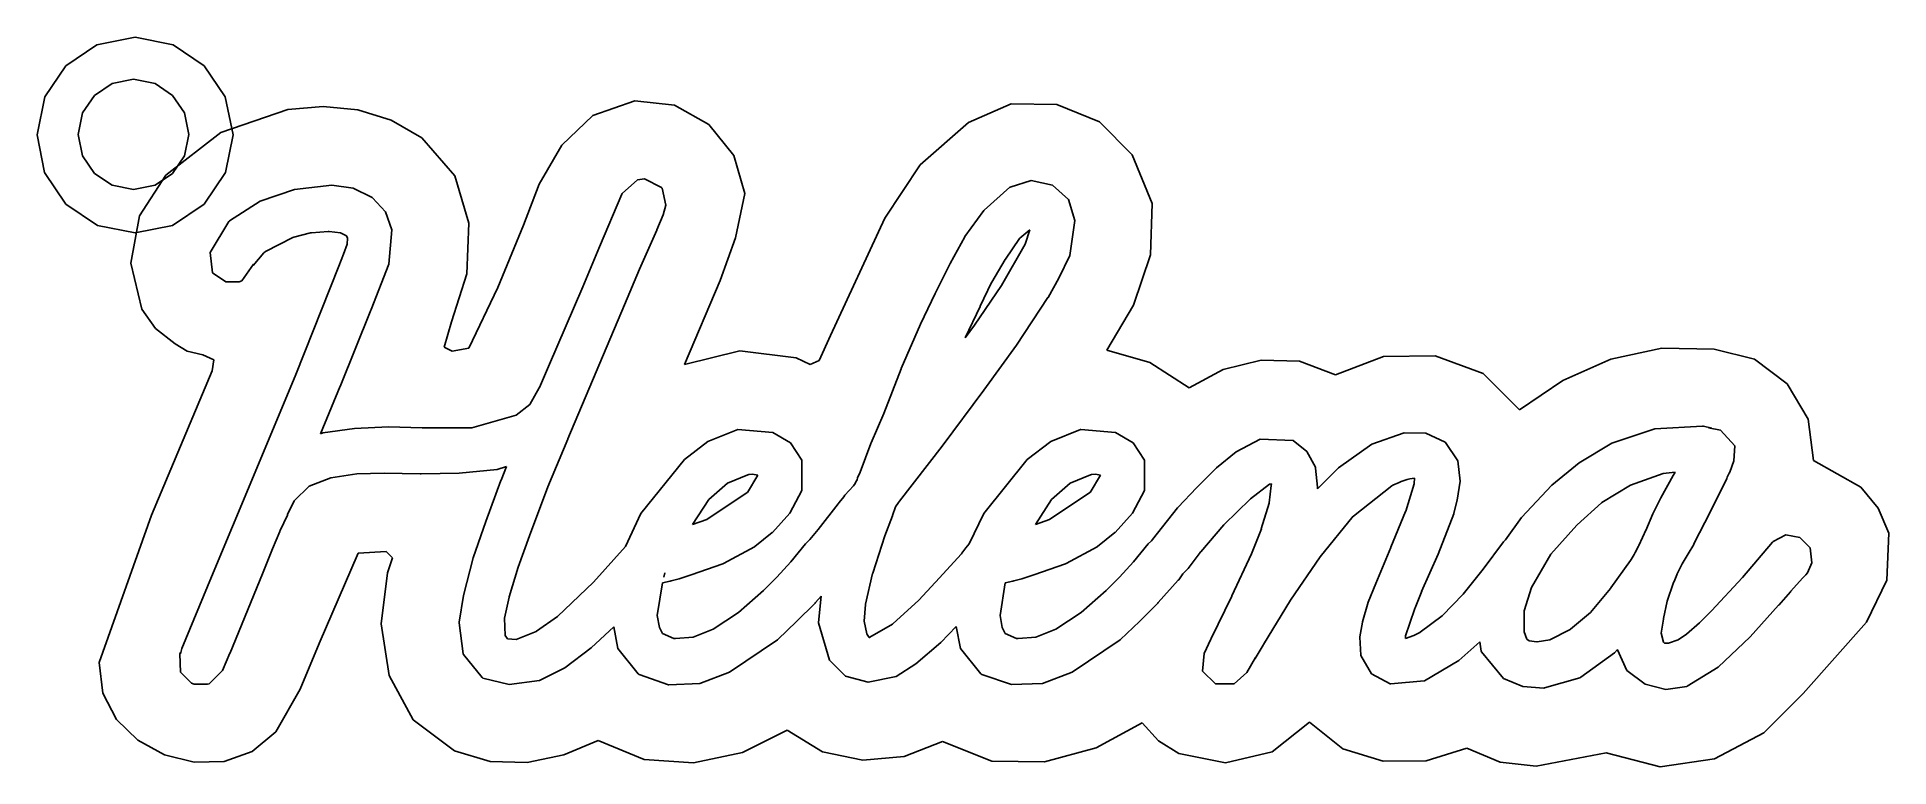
# Model space of a CAD drawing. Extents: x 0.7 to 43.3, y 279 to 295.8.
import ezdxf

# ---------------------------------------------------------------- set-up
doc = ezdxf.new("R2010")
doc.units = 0

msp = doc.modelspace()

# ---------------------------------------------------------------- linework, layer by layer
at = {"layer": 'Camada 2'}
for p, q in [((14.4356, 294.34), (13.476501, 294.008279)), ((14.435568, 294.33999), (14.4356, 294.34)), ((15.349237, 294.244984), (14.435568, 294.33999)), ((6.460951, 294.141929), (4.920652, 293.610977)), ((7.268811, 294.210774), (6.460951, 294.141929)), ((8.068058, 294.133396), (7.268811, 294.210774)), ((8.833373, 293.898442), (8.068058, 294.133396)), ((9.539442, 293.494559), (8.833373, 293.898442)), ((13.476501, 294.008279), (12.759618, 293.320195)), ((16.13976, 293.797051), (15.349237, 294.244984)), ((23.089972, 294.273335), (22.108255, 293.846112)), ((24.143841, 294.262564), (23.089972, 294.273335)), ((25.122097, 293.856979), (24.143841, 294.262564)), ((25.876975, 293.099759), (25.122097, 293.856979)), ((4.920652, 293.610977), (3.649692, 292.63136)), ((10.302061, 292.619285), (9.539442, 293.494559)), ((16.711977, 293.087385), (16.13976, 293.797051)), ((22.108255, 293.846112), (20.999111, 292.872444)), ((12.759618, 293.320195), (12.241451, 292.428461)), ((16.970728, 292.20718), (16.711977, 293.087385)), ((26.33372, 291.983737), (25.876975, 293.099759)), ((3.649692, 292.63136), (3.049627, 291.700395)), ((10.622604, 291.528501), (10.302061, 292.619285)), ((20.999111, 292.872444), (20.186483, 291.646591)), ((12.241451, 292.428461), (11.8785, 291.48579)), ((16.754641, 291.1914), (16.970728, 292.20718)), ((26.295435, 290.800819), (26.33372, 291.983737)), ((3.049627, 291.700395), (2.849068, 290.604006)), ((10.572207, 290.361192), (10.622604, 291.528501)), ((11.8785, 291.48579), (11.28696, 290.05033)), ((20.186483, 291.646591), (18.941615, 288.946662)), ((16.403121, 290.205431), (16.754641, 291.1914)), ((2.849068, 290.604006), (3.102717, 289.550504)), ((25.902901, 289.643348), (26.295435, 290.800819)), ((10.222011, 289.256339), (10.572207, 290.361192)), ((11.28696, 290.05033), (10.62309, 288.6525)), ((15.578148, 288.27359), (16.403121, 290.205431)), ((25.296896, 288.603669), (25.902901, 289.643348)), ((3.102717, 289.550504), (3.416965, 289.104933)), ((10.054361, 288.677767), (10.222011, 289.256339)), ((3.416965, 289.104933), (3.865279, 288.7482)), ((3.865279, 288.7482), (4.144503, 288.585321)), ((18.941615, 288.946662), (18.67878, 288.364422)), ((4.144503, 288.585321), (4.503477, 288.501297)), ((4.503477, 288.501297), (4.756644, 288.386352)), ((4.756644, 288.386352), (4.718447, 288.130708)), ((10.234462, 288.579832), (10.054361, 288.677767)), ((10.62309, 288.6525), (10.234462, 288.579832)), ((16.851484, 288.592978), (15.578148, 288.27359)), ((18.152368, 288.42984), (16.851484, 288.592978)), ((18.470368, 288.273787), (18.152368, 288.42984)), ((18.67878, 288.364422), (18.470368, 288.273787)), ((26.28169, 288.324194), (25.296896, 288.603669)), ((27.189476, 287.738435), (26.28169, 288.324194)), ((28.84064, 288.378244), (27.970362, 288.160791)), ((29.726156, 288.350012), (28.84064, 288.378244)), ((30.552756, 288.03531), (29.726156, 288.350012)), ((31.655292, 288.461098), (30.552756, 288.03531)), ((32.843683, 288.474805), (31.655292, 288.461098)), ((33.944229, 288.069058), (32.843683, 288.474805)), ((36.885962, 288.395817), (35.78291, 287.905362)), ((38.056786, 288.65426), (36.885962, 288.395817)), ((39.259786, 288.627102), (38.056786, 288.65426)), ((40.188353, 288.397951), (39.259786, 288.627102)), ((40.940703, 287.827586), (40.188353, 288.397951)), ((4.718447, 288.130708), (3.325429, 284.806818)), ((27.970362, 288.160791), (27.189476, 287.738435)), ((34.783226, 287.236482), (33.944229, 288.069058)), ((35.78291, 287.905362), (34.783226, 287.236482)), ((41.423884, 287.017819), (40.940703, 287.827586)), ((41.544946, 286.070462), (41.423884, 287.017819)), ((42.633423, 285.456567), (41.544946, 286.070462)), ((43.031588, 284.972457), (42.633423, 285.456567)), ((43.279326, 284.394682), (43.031588, 284.972457)), ((3.325429, 284.806818), (2.121137, 281.420078)), ((43.229347, 283.314798), (43.279326, 284.394682)), ((7.176696, 281.852066), (8.076217, 283.933748)), ((8.076217, 283.933748), (8.718341, 283.97155)), ((8.718341, 283.97155), (8.866404, 283.825311)), ((8.866404, 283.825311), (8.750046, 283.482577)), ((8.750046, 283.482577), (8.603966, 282.305292)), ((42.761415, 282.349322), (43.229347, 283.314798)), ((8.603966, 282.305292), (8.789325, 281.12299)), ((41.307396, 280.702162), (42.761415, 282.349322)), ((6.744834, 280.803742), (7.176696, 281.852066)), ((2.121137, 281.420078), (2.204904, 280.713911)), ((8.789325, 281.12299), (9.33969, 280.095641)), ((2.204904, 280.713911), (2.520263, 280.110231)), ((6.183637, 279.820468), (6.744834, 280.803742)), ((40.403131, 279.800147), (41.307396, 280.702162)), ((2.520263, 280.110231), (3.011995, 279.630112)), ((5.638305, 279.366693), (6.183637, 279.820468)), ((9.33969, 280.095641), (10.288626, 279.383217)), ((16.916912, 279.35037), (17.941446, 279.859529)), ((17.941446, 279.859529), (18.752793, 279.366016)), ((25.047349, 279.455508), (26.103546, 280.02945)), ((26.103546, 280.02945), (26.483292, 279.61391)), ((29.098742, 279.359205), (29.957066, 280.04703)), ((29.957066, 280.04703), (30.720233, 279.434024)), ((3.011995, 279.630112), (3.624884, 279.294625)), ((10.288626, 279.383217), (11.110234, 279.137851)), ((12.808737, 279.293803), (13.595746, 279.621247)), ((13.595746, 279.621247), (14.654773, 279.187037)), ((20.630502, 279.254584), (21.513706, 279.603669)), ((21.513706, 279.603669), (22.647522, 279.150591)), ((23.860372, 279.131879), (25.047349, 279.455508)), ((26.483292, 279.61391), (26.948128, 279.324261)), ((30.720233, 279.434024), (31.649755, 279.144484)), ((32.636252, 279.156803), (33.570346, 279.449373)), ((33.570346, 279.449373), (34.337775, 279.124681)), ((39.264971, 279.203002), (40.403131, 279.800147)), ((3.624884, 279.294625), (4.303711, 279.124845)), ((4.303711, 279.124845), (4.993257, 279.141843)), ((4.993257, 279.141843), (5.638305, 279.366693)), ((11.110234, 279.137851), (11.965252, 279.120359)), ((11.965252, 279.120359), (12.808737, 279.293803)), ((14.654773, 279.187037), (15.791591, 279.111475)), ((15.791591, 279.111475), (16.916912, 279.35037)), ((18.752793, 279.366016), (19.679671, 279.169867)), ((19.679671, 279.169867), (20.630502, 279.254584)), ((22.647522, 279.150591), (23.860372, 279.131879)), ((26.948128, 279.324261), (28.021144, 279.109564)), ((28.021144, 279.109564), (29.098742, 279.359205)), ((31.649755, 279.144484), (32.636252, 279.156803)), ((34.337775, 279.124681), (35.162456, 279.033391)), ((35.162456, 279.033391), (36.779326, 279.336092)), ((36.779326, 279.336092), (38.016006, 279.01392)), ((38.016006, 279.01392), (39.264971, 279.203002))]:
    msp.add_line(p, q, dxfattribs=at)
at = {"layer": 'Layer 1'}
for p, q in [((6.615234, 292.300484), (5.821586, 292.035905)), ((7.46875, 292.404), (6.615234, 292.300484)), ((7.95858, 292.331739), (7.46875, 292.404)), ((8.39648, 292.11691), (7.95858, 292.331739)), ((14.142588, 292.195437), (13.625, 290.986)), ((14.150388, 292.213015), (14.142588, 292.195437)), ((14.503903, 292.521609), (14.150388, 292.213015)), ((14.6582, 292.547), (14.503903, 292.521609)), ((15.0547, 292.348), (14.6582, 292.547)), ((14.6582, 292.547), (14.6582, 292.547)), ((15.0645, 292.336281), (15.0547, 292.348)), ((15.15044, 291.94175), (15.0645, 292.336281)), ((23.0625, 292.35309), (22.470703, 291.823793)), ((23.0703, 292.357), (23.0625, 292.35309)), ((23.555262, 292.509), (23.0703, 292.357)), ((24.043, 292.406), (23.555262, 292.509)), ((24.4096, 292.073), (24.043, 292.406)), ((5.821586, 292.035905), (5.121094, 291.583687)), ((8.40234, 292.113), (8.39648, 292.11691)), ((8.703041, 291.787125), (8.40234, 292.113)), ((8.84961, 291.375), (8.703041, 291.787125)), ((15.0938, 291.723), (15.15044, 291.94175)), ((22.466803, 291.819883), (22.02735, 291.220274)), ((22.470703, 291.823793), (22.466803, 291.819883)), ((24.5605, 291.59), (24.4096, 292.073)), ((5.101563, 291.564156), (4.66992, 290.85)), ((5.121094, 291.583687), (5.101563, 291.564156)), ((6.597661, 291.20281), (6.982427, 291.302419)), ((6.982427, 291.302419), (7.001958, 291.306329)), ((7.001958, 291.306329), (7.386724, 291.339532)), ((7.386724, 291.339532), (7.412115, 291.337582)), ((7.412115, 291.337582), (7.669927, 291.306332)), ((7.669927, 291.306332), (7.804693, 291.237973)), ((8.78125, 290.588), (8.84961, 291.375)), ((14.545005, 290.471266), (14.945395, 291.369704)), ((14.945395, 291.369704), (14.947395, 291.375564)), ((14.947395, 291.375564), (15.0938, 291.721)), ((15.0938, 291.721), (15.0938, 291.723)), ((23.292985, 291.181763), (23.5215, 291.373169)), ((23.52148, 291.37317), (23.412105, 291.043092)), ((23.5215, 291.373169), (23.52148, 291.37317)), ((24.4414, 290.787484), (24.5605, 291.59)), ((5.943363, 290.873016), (6.57227, 291.195)), ((6.57227, 291.195), (6.597661, 291.20281)), ((7.820318, 291.044614), (7.738287, 290.814145)), ((7.804693, 291.237973), (7.832037, 291.183286)), ((7.832037, 291.183286), (7.820318, 291.044614)), ((13.623, 290.98209), (13.242141, 290.064121)), ((13.625, 290.986), (13.623, 290.98209)), ((22.02535, 291.214414), (21.6875, 290.602)), ((22.02735, 291.220274), (22.02535, 291.214414)), ((23.412105, 291.043092), (22.873043, 290.09192)), ((22.960914, 290.699344), (23.287085, 291.173953)), ((23.287085, 291.173953), (23.292985, 291.181763)), ((4.66992, 290.85), (4.72656, 290.389)), ((5.404294, 290.201437), (5.66797, 290.582)), ((5.66016, 290.552703), (5.91016, 290.847625)), ((5.66797, 290.582), (5.66016, 290.552703)), ((5.91016, 290.847625), (5.943363, 290.873016)), ((7.632818, 290.540707), (6.64062, 288.045)), ((7.738287, 290.814145), (7.632818, 290.540707)), ((8.37305, 289.542672), (8.78125, 290.588)), ((14.199302, 289.650954), (14.545005, 290.471266)), ((21.6875, 290.602), (21.341797, 289.912547)), ((22.648421, 290.16809), (22.957014, 290.695434)), ((22.957014, 290.695434), (22.960914, 290.699344)), ((24.1914, 290.266), (24.4414, 290.787484)), ((4.72656, 290.389), (5.0332, 290.178)), ((5.0332, 290.178), (5.339841, 290.178)), ((5.339841, 290.178), (5.404294, 290.201437)), ((13.242141, 290.064121), (12.455031, 288.226231)), ((22.873043, 290.09192), (22.249996, 289.183717)), ((22.382802, 289.619261), (22.644521, 290.16223)), ((22.644521, 290.16223), (22.648421, 290.16809)), ((23.9414, 289.81986), (24.1914, 290.263219)), ((24.1914, 290.263219), (24.1914, 290.266)), ((12.896562, 286.563064), (14.199302, 289.650954)), ((21.341797, 289.912547), (21.009766, 289.207469)), ((22.033199, 288.886842), (22.378902, 289.611451)), ((22.378902, 289.611451), (22.382802, 289.619261)), ((23.2129, 288.723), (23.9375, 289.814)), ((23.9375, 289.814), (23.9414, 289.81986)), ((7.66211, 287.771), (8.36719, 289.529)), ((8.36719, 289.529), (8.37305, 289.542672)), ((21.009766, 289.207469), (20.564453, 288.182079)), ((22.249996, 289.183717), (22.033199, 288.886842)), ((22.4647, 287.687), (23.2129, 288.723)), ((6.64062, 288.045), (5.66602, 285.709)), ((12.455031, 288.226231), (12.246047, 287.747715)), ((20.560553, 288.174269), (20.162115, 287.146929)), ((20.564453, 288.182079), (20.560553, 288.174269)), ((7.212809, 286.683328), (7.66211, 287.775)), ((7.66211, 287.775), (7.66211, 287.771)), ((12.240147, 287.735996), (12.022389, 287.359195)), ((12.246047, 287.747715), (12.240147, 287.735996)), ((21.503884, 286.398335), (22.466775, 287.687395)), ((22.466775, 287.687395), (22.4647, 287.687)), ((11.708904, 287.109046), (10.689374, 286.821937)), ((11.712804, 287.110996), (11.708904, 287.109046)), ((12.022389, 287.359195), (11.712804, 287.110996)), ((20.162115, 287.146929), (19.873053, 286.471148)), ((7.265543, 286.700908), (7.212809, 286.683328)), ((7.994059, 286.80247), (7.265543, 286.700908)), ((8.773356, 286.84153), (7.994059, 286.80247)), ((9.5507, 286.822), (8.773356, 286.84153)), ((9.554604, 286.821937), (9.5507, 286.822)), ((10.689374, 286.821937), (9.554604, 286.821937)), ((16.808563, 286.779775), (16.121063, 286.504384)), ((16.810563, 286.779775), (16.808563, 286.779775)), ((17.609391, 286.711415), (16.810563, 286.779775)), ((18.020272, 286.474954), (17.609391, 286.711415)), ((24.689448, 286.779359), (24.003901, 286.503968)), ((24.691448, 286.779359), (24.689448, 286.779359)), ((25.490276, 286.710999), (24.691448, 286.779359)), ((25.901155, 286.474532), (25.490276, 286.710999)), ((32.126988, 286.702889), (31.384801, 286.439217)), ((32.128988, 286.702889), (32.126988, 286.702889)), ((32.630346, 286.696594), (32.128988, 286.702889)), ((33.072348, 286.486092), (32.630346, 286.696594)), ((37.892707, 286.796782), (36.904426, 286.466704)), ((38.992317, 286.859282), (37.892707, 286.796782)), ((39.017707, 286.855382), (38.992317, 286.859282)), ((39.205207, 286.812412), (39.017707, 286.855382)), ((39.406381, 286.763622), (39.129037, 286.822212)), ((39.129037, 286.822212), (39.205207, 286.812412)), ((39.738412, 286.404247), (39.406381, 286.763622)), ((12.439484, 285.459504), (12.894562, 286.557164)), ((12.894562, 286.557164), (12.896562, 286.563064)), ((16.121063, 286.504384), (15.582, 286.092275)), ((18.275407, 286.074696), (18.020272, 286.474954)), ((19.869153, 286.461348), (19.623059, 285.799238)), ((19.873053, 286.471148), (19.869153, 286.461348)), ((20.525369, 285.128805), (21.503884, 286.398335)), ((24.003901, 286.503968), (23.464839, 286.091859)), ((26.156292, 286.07428), (25.901155, 286.474532)), ((28.263665, 286.263437), (27.814446, 285.896249)), ((28.822259, 286.556406), (28.263665, 286.263437)), ((29.576165, 286.525156), (28.822259, 286.556406)), ((29.894156, 286.276253), (29.576165, 286.525156)), ((30.087884, 285.913827), (29.894156, 286.276253)), ((31.384801, 286.439217), (30.619176, 285.900155)), ((33.080148, 286.478292), (33.072348, 286.486092)), ((33.361398, 286.060323), (33.080148, 286.478292)), ((36.904426, 286.466704), (36.158332, 286.011626)), ((39.714972, 286.060497), (39.738412, 286.404247)), ((8.04296, 285.758117), (8.677726, 285.777647)), ((8.677726, 285.777647), (9.505851, 285.758117)), ((9.521476, 285.758117), (10.39843, 285.777647)), ((10.39843, 285.777647), (11.271476, 285.857727)), ((11.271476, 285.857727), (11.490226, 285.929997)), ((11.490226, 285.929997), (11.36132, 285.61359)), ((15.582, 286.092275), (14.58005, 284.844225)), ((18.279307, 286.061026), (18.275407, 286.074696)), ((18.275407, 285.375479), (18.279307, 286.061026)), ((19.623059, 285.799238), (19.560559, 285.670332)), ((23.464839, 286.091859), (22.462889, 284.843809)), ((26.160192, 286.06061), (26.156292, 286.07428)), ((26.156292, 285.375063), (26.160192, 286.06061)), ((27.814446, 285.896249), (27.353509, 285.437265)), ((30.093784, 285.888437), (30.087884, 285.913827)), ((30.140654, 285.454843), (30.093784, 285.888437)), ((30.619176, 285.900155), (30.136754, 285.417733)), ((33.416088, 285.587667), (33.361398, 286.060323)), ((36.158332, 286.011626), (35.52552, 285.496001)), ((37.332059, 285.501551), (38.084012, 285.765223)), ((38.084012, 285.765223), (38.359403, 285.794523)), ((38.35938, 285.79505), (38.31641, 285.71888)), ((38.359403, 285.794523), (38.35938, 285.79505)), ((39.560682, 285.681595), (39.607552, 285.775345)), ((39.607552, 285.775345), (39.619272, 285.796825)), ((39.619272, 285.796825), (39.714972, 286.060497)), ((5.66602, 285.709), (4.70703, 283.389)), ((6.603507, 285.135071), (6.953116, 285.472961)), ((6.953116, 285.472961), (7.445304, 285.670227)), ((7.445304, 285.670227), (8.04296, 285.758117)), ((9.505851, 285.758117), (9.521476, 285.758117)), ((11.35742, 285.60379), (11.011717, 284.66043)), ((11.36132, 285.61359), (11.35742, 285.60379)), ((12.019562, 284.332554), (12.439484, 285.459504)), ((16.1387, 285.169926), (16.568387, 285.546879)), ((16.568387, 285.546879), (16.572287, 285.548879)), ((16.572287, 285.548879), (17.03713, 285.740285)), ((17.267594, 285.72656), (17.029313, 285.332029)), ((17.03713, 285.740285), (17.05666, 285.744185)), ((17.05666, 285.744185), (17.1465, 285.750085)), ((17.1465, 285.750085), (17.1465, 285.75)), ((17.1465, 285.75), (17.267594, 285.72656)), ((18.003922, 284.857901), (18.275407, 285.375479)), ((19.464869, 285.484792), (19.267603, 285.267995)), ((19.501979, 285.535572), (19.464869, 285.484792)), ((19.521509, 285.574632), (19.501979, 285.535572)), ((19.552759, 285.625412), (19.521509, 285.574632)), ((19.560559, 285.670332), (19.552759, 285.625412)), ((24.021509, 285.169926), (24.449244, 285.546879)), ((24.449244, 285.546879), (24.453144, 285.548879)), ((24.453144, 285.548879), (24.917988, 285.740285)), ((25.150404, 285.72656), (24.910169, 285.332029)), ((24.917988, 285.740285), (24.937518, 285.744185)), ((24.937518, 285.744185), (25.029318, 285.750085)), ((25.029318, 285.750085), (25.02931, 285.75)), ((25.02931, 285.75), (25.150404, 285.72656)), ((25.884808, 284.857485), (26.156292, 285.375063)), ((27.353509, 285.437265), (26.933587, 284.995859)), ((28.597769, 285.183258), (29.035269, 285.521148)), ((29.074339, 285.493808), (29.027469, 285.091464)), ((29.035269, 285.521148), (29.078239, 285.532868)), ((29.078239, 285.532868), (29.074339, 285.493808)), ((30.136754, 285.417733), (30.140654, 285.454843)), ((30.964911, 284.788726), (31.849676, 285.485992)), ((31.849676, 285.485992), (31.867256, 285.495792)), ((31.867256, 285.495792), (32.017646, 285.562202)), ((32.017646, 285.562202), (32.058666, 285.579782)), ((32.058666, 285.579782), (32.199291, 285.626652)), ((32.359443, 285.530952), (32.166084, 284.900093)), ((32.199291, 285.626652), (32.263741, 285.646182)), ((32.263741, 285.646182), (32.371163, 285.659852)), ((32.371163, 285.659852), (32.359443, 285.534852)), ((32.359443, 285.534852), (32.359443, 285.530952)), ((33.349678, 285.156026), (33.416088, 285.587667)), ((35.52552, 285.496001), (34.826301, 284.755766)), ((36.679716, 285.099207), (37.332059, 285.501551)), ((38.31641, 285.71888), (38.033207, 285.207161)), ((39.177868, 284.896435), (39.548962, 285.652295)), ((39.548962, 285.652295), (39.560682, 285.681595)), ((6.453116, 284.822571), (6.603507, 285.135071)), ((15.767559, 284.597613), (16.1367, 285.167926)), ((17.023413, 285.328129), (16.095678, 284.708988)), ((16.1367, 285.167926), (16.1387, 285.169926)), ((17.029313, 285.332029), (17.023413, 285.328129)), ((19.113304, 285.072675), (18.652367, 284.478925)), ((19.138694, 285.101975), (19.113304, 285.072675)), ((19.244163, 285.232835), (19.138694, 285.101975)), ((19.267603, 285.267995), (19.244163, 285.232835)), ((20.365209, 284.802633), (20.431619, 285.003805)), ((20.431619, 285.003805), (20.499979, 285.101465)), ((20.499979, 285.101465), (20.525369, 285.128805)), ((23.650369, 284.597613), (24.019509, 285.167926)), ((24.904269, 285.328129), (23.976534, 284.708988)), ((24.019509, 285.167926), (24.021509, 285.169926)), ((24.910169, 285.332029), (24.904269, 285.328129)), ((26.919917, 284.978279), (26.3438, 284.25)), ((26.933587, 284.995859), (26.919917, 284.978279)), ((27.99226, 284.597326), (28.591869, 285.179358)), ((28.591869, 285.179358), (28.597769, 285.183258)), ((29.025469, 285.087564), (28.845781, 284.491861)), ((29.027469, 285.091464), (29.025469, 285.087564)), ((33.273508, 284.851338), (33.349678, 285.156026)), ((36.109416, 284.583541), (36.671916, 285.093307)), ((36.671916, 285.093307), (36.675816, 285.095307)), ((36.675816, 285.095307), (36.679716, 285.099207)), ((38.031207, 285.205161), (37.84566, 284.836021)), ((38.033207, 285.207161), (38.031207, 285.205161)), ((6.281237, 284.457335), (6.449206, 284.810851)), ((6.449206, 284.810851), (6.453116, 284.822571)), ((11.011717, 284.66043), (10.720701, 283.824493)), ((14.58005, 284.844225), (14.222628, 284.086413)), ((16.091778, 284.706988), (15.767559, 284.597613)), ((16.095678, 284.708988), (16.091778, 284.706988)), ((17.601578, 284.410635), (18.003922, 284.857901)), ((20.187481, 284.329975), (20.361309, 284.790913)), ((20.361309, 284.790913), (20.365209, 284.802633)), ((22.462889, 284.843809), (22.130857, 284.148497)), ((23.972634, 284.706988), (23.650369, 284.597613)), ((23.976534, 284.708988), (23.972634, 284.706988)), ((25.482464, 284.410219), (25.884808, 284.857485)), ((27.451157, 283.964426), (27.98436, 284.589426)), ((27.98436, 284.589426), (27.99026, 284.595326)), ((27.99026, 284.595326), (27.99226, 284.597326)), ((28.849681, 284.497761), (28.619213, 283.921589)), ((28.845781, 284.491861), (28.849681, 284.497761)), ((30.195385, 283.853186), (30.961011, 284.784826)), ((30.961011, 284.784826), (30.964911, 284.788726)), ((32.162184, 284.892293), (31.826247, 284.070027)), ((32.166084, 284.900093), (32.162184, 284.892293)), ((32.916093, 283.911886), (33.269608, 284.837668)), ((33.269608, 284.837668), (33.273508, 284.851338)), ((34.826301, 284.755766), (34.46302, 284.240141)), ((35.505859, 283.907719), (36.103516, 284.577641)), ((36.103516, 284.577641), (36.109416, 284.583541)), ((37.84566, 284.836021), (37.68941, 284.459067)), ((38.795062, 284.146394), (39.173968, 284.890535)), ((39.173968, 284.890535), (39.177868, 284.896435)), ((6.109368, 284.035467), (6.271477, 284.433905)), ((6.271477, 284.433905), (6.273427, 284.437805)), ((6.273427, 284.437805), (6.281237, 284.457335)), ((11.753937, 283.611851), (12.019562, 284.332554)), ((14.222628, 284.086413), (13.490206, 283.270006)), ((16.474544, 283.695704), (17.189388, 284.082423)), ((17.189388, 284.082423), (17.199188, 284.088323)), ((17.199188, 284.088323), (17.599578, 284.408635)), ((17.599578, 284.408635), (17.601578, 284.410635)), ((18.365261, 284.152756), (18.023465, 283.73674)), ((18.496121, 284.279709), (18.365261, 284.152756)), ((18.652367, 284.478925), (18.460961, 284.250409)), ((18.460961, 284.250409), (18.496121, 284.279709)), ((19.908184, 283.472553), (20.187481, 284.329975)), ((22.048827, 284.060607), (22.025387, 284.025447)), ((22.130857, 284.148497), (22.048827, 284.060607)), ((24.35543, 283.695288), (25.070273, 284.082007)), ((25.070273, 284.082007), (25.080073, 284.087907)), ((25.080073, 284.087907), (25.480464, 284.408219)), ((25.480464, 284.408219), (25.482464, 284.410219)), ((26.24615, 284.15234), (25.904353, 283.736324)), ((26.32232, 284.21875), (26.24615, 284.15234)), ((26.3438, 284.25), (26.32232, 284.21875)), ((31.824247, 284.064127), (31.47659, 283.236002)), ((31.826247, 284.070027), (31.824247, 284.064127)), ((34.41419, 284.191321), (33.947394, 283.568274)), ((34.43958, 284.218661), (34.41419, 284.191321)), ((34.46302, 284.240141), (34.43958, 284.218661)), ((37.517536, 284.095786), (37.441366, 283.947349)), ((37.523436, 284.113366), (37.517536, 284.095786)), ((37.69531, 284.476647), (37.523436, 284.113366)), ((37.68941, 284.459067), (37.69531, 284.476647)), ((38.660256, 283.915891), (38.789162, 284.136594)), ((38.789162, 284.136594), (38.795062, 284.146394)), ((40.599826, 284.183696), (39.90842, 283.377055)), ((40.615456, 284.201276), (40.599826, 284.183696)), ((40.910378, 284.355573), (40.615456, 284.201276)), ((41.230691, 284.291123), (40.910378, 284.355573)), ((41.468972, 284.060654), (41.230691, 284.291123)), ((41.502172, 283.711045), (41.468972, 284.060654)), ((5.878899, 283.461249), (6.109368, 284.035467)), ((10.7207, 283.83), (10.499997, 282.962813)), ((10.720701, 283.824493), (10.7207, 283.83)), ((15.732358, 283.433945), (16.460874, 283.689804)), ((16.460874, 283.689804), (16.474544, 283.695704)), ((18.023465, 283.73674), (17.707058, 283.383224)), ((21.947227, 283.921897), (21.351523, 283.269553)), ((21.957027, 283.931697), (21.947227, 283.921897)), ((22.025387, 284.025447), (21.957027, 283.931697)), ((23.613244, 283.433529), (24.34176, 283.689388)), ((24.34176, 283.689388), (24.35543, 283.695288)), ((25.904353, 283.736324), (25.587947, 283.382808)), ((27.164013, 283.581532), (27.441357, 283.952626)), ((27.441357, 283.952626), (27.449157, 283.962426)), ((27.449157, 283.962426), (27.451157, 283.964426)), ((28.619213, 283.921589), (28.168041, 282.950886)), ((29.517651, 282.855139), (30.195385, 283.853186)), ((32.531281, 283.048611), (32.914093, 283.907986)), ((32.914093, 283.907986), (32.916093, 283.911886)), ((35.0625, 283.146), (35.505859, 283.907719)), ((37.331996, 283.765711), (36.886684, 283.132898)), ((37.349576, 283.791101), (37.331996, 283.765711)), ((37.419886, 283.902429), (37.349576, 283.791101)), ((37.441366, 283.947349), (37.419886, 283.902429)), ((38.410257, 283.454957), (38.525492, 283.685426)), ((38.525492, 283.685426), (38.640726, 283.882691)), ((38.640726, 283.882691), (38.660256, 283.915891)), ((41.402562, 283.480576), (41.502172, 283.711045)), ((4.70703, 283.389), (4.017577, 281.74252)), ((5.130852, 281.637039), (5.878899, 283.457349)), ((5.878899, 283.457349), (5.878899, 283.461249)), ((11.550812, 282.932164), (11.753937, 283.611851)), ((13.490206, 283.270006), (12.658175, 282.475084)), ((14.95502, 282.500315), (15.078067, 283.250315)), ((15.078067, 283.250315), (15.251895, 283.293285)), ((15.12697, 283.48047), (15.10353, 283.38477)), ((15.10353, 283.38477), (15.12697, 283.48047)), ((15.12697, 283.48047), (15.12697, 283.48047)), ((15.251895, 283.293285), (15.277285, 283.299185)), ((15.277285, 283.299185), (15.458925, 283.346055)), ((15.458925, 283.346055), (15.505795, 283.357775)), ((15.505795, 283.357775), (15.732358, 283.433945)), ((17.705058, 283.381224), (17.40623, 283.082396)), ((17.707058, 283.383224), (17.705058, 283.381224)), ((19.744075, 282.761622), (19.906184, 283.468653)), ((19.906184, 283.468653), (19.908184, 283.472553)), ((21.341723, 283.257833), (20.970629, 282.84963)), ((21.351523, 283.269553), (21.341723, 283.257833)), ((22.83786, 282.497946), (22.958953, 283.249899)), ((22.958953, 283.249899), (23.132781, 283.292869)), ((23.132781, 283.292869), (23.158171, 283.298769)), ((23.158171, 283.298769), (23.339812, 283.345639)), ((23.339812, 283.345639), (23.386682, 283.357359)), ((23.386682, 283.357359), (23.613244, 283.433529)), ((25.585947, 283.380808), (25.287118, 283.08198)), ((25.587947, 283.382808), (25.585947, 283.380808)), ((26.474706, 282.795482), (26.9355, 283.312)), ((26.9355, 283.312), (26.94722, 283.32372)), ((26.94722, 283.32372), (27.04292, 283.458485)), ((27.04292, 283.458485), (27.164013, 283.581532)), ((31.47659, 283.236002), (31.304716, 282.810221)), ((33.947394, 283.568274), (33.484503, 282.994056)), ((38.1798, 282.828), (38.328237, 283.257687)), ((38.328237, 283.257687), (38.336037, 283.279177)), ((38.336037, 283.279177), (38.398537, 283.435427)), ((38.398537, 283.435427), (38.410257, 283.454957)), ((39.90842, 283.377055), (39.195529, 282.609477)), ((41.023611, 283.058651), (41.287282, 283.355526)), ((41.287282, 283.355526), (41.289282, 283.357526)), ((41.289282, 283.357526), (41.365452, 283.435656)), ((41.365452, 283.435656), (41.402562, 283.480576)), ((10.499997, 282.962813), (10.398435, 282.349531)), ((11.439437, 282.439942), (11.548812, 282.922364)), ((11.548812, 282.922364), (11.550812, 282.932164)), ((17.40033, 283.076496), (16.822205, 282.57259)), ((17.40623, 283.082396), (17.40033, 283.076496)), ((18.582035, 282.781784), (18.593755, 282.795454)), ((18.593755, 282.795454), (18.724614, 282.943891)), ((18.724614, 282.943891), (18.662114, 282.33647)), ((20.970629, 282.84963), (20.374926, 282.308615)), ((25.281218, 283.07608), (24.703093, 282.572174)), ((25.287118, 283.08198), (25.281218, 283.07608)), ((26.462986, 282.781812), (26.474706, 282.795482)), ((28.166041, 282.944986), (27.689478, 281.97233)), ((28.168041, 282.950886), (28.166041, 282.944986)), ((28.892604, 281.831709), (29.515651, 282.851239)), ((29.515651, 282.851239), (29.517651, 282.855139)), ((31.304716, 282.810221), (31.171903, 282.351236)), ((32.380937, 282.675598), (32.533281, 283.058411)), ((32.533281, 283.058411), (32.531281, 283.048611)), ((33.484503, 282.994056), (33.004034, 282.496009)), ((34.888718, 282.603519), (35.062546, 283.144534)), ((35.062546, 283.144534), (35.0625, 283.146)), ((36.878884, 283.123098), (36.415994, 282.570363)), ((36.886684, 283.132898), (36.878884, 283.123098)), ((38.095832, 282.433647), (38.179812, 282.826225)), ((38.179812, 282.826225), (38.1798, 282.828)), ((40.744313, 282.73834), (41.011891, 283.044981)), ((41.011891, 283.044981), (41.023611, 283.058651)), ((11.439437, 282.437942), (11.439437, 282.439942)), ((11.455067, 282.043411), (11.439437, 282.437942)), ((12.658175, 282.475084), (12.17966, 282.139147)), ((15.00385, 282.226877), (14.95502, 282.500315)), ((16.822205, 282.57259), (16.23822, 282.183918)), ((17.72852, 281.9478), (18.16016, 282.359909)), ((18.16016, 282.359909), (18.582035, 282.781784)), ((19.708875, 282.369057), (19.742075, 282.753822)), ((19.777235, 282.076088), (19.708875, 282.369057)), ((19.742075, 282.753822), (19.744075, 282.761622)), ((22.88473, 282.226461), (22.83786, 282.497946)), ((24.703093, 282.572174), (24.119109, 282.183502)), ((25.60947, 281.947828), (26.041111, 282.359937)), ((26.041111, 282.359937), (26.462986, 282.781812)), ((32.257896, 282.324035), (32.377037, 282.663878)), ((32.377037, 282.663878), (32.380937, 282.675598)), ((33.002034, 282.494009), (32.500081, 282.117056)), ((33.004034, 282.496009), (33.002034, 282.494009)), ((34.886718, 282.12305), (34.888718, 282.603519)), ((36.415994, 282.570363), (35.955056, 282.181692)), ((38.043102, 282.093801), (38.091932, 282.416067)), ((38.091932, 282.416067), (38.095832, 282.433647)), ((39.181859, 282.593847), (38.924046, 282.334081)), ((39.195529, 282.609477), (39.181859, 282.593847)), ((40.089969, 282.005924), (40.742313, 282.73444)), ((40.742313, 282.73444), (40.744313, 282.73834)), ((10.398435, 282.349531), (10.396435, 282.330001)), ((10.396435, 282.330001), (10.490185, 281.617111)), ((11.507797, 281.963331), (11.455067, 282.043411)), ((11.708969, 281.947701), (11.507797, 281.963331)), ((12.17186, 282.133247), (11.708969, 281.947701)), ((12.17966, 282.139147), (12.17186, 282.133247)), ((13.433681, 281.757746), (13.953212, 282.238215)), ((13.953212, 282.238215), (14.050872, 281.738215)), ((15.07416, 282.082346), (15.00385, 282.226877)), ((15.331972, 281.972971), (15.07416, 282.082346)), ((15.376892, 281.969071), (15.331972, 281.972971)), ((15.777283, 281.998371), (15.376892, 281.969071)), ((16.23822, 282.183918), (15.777283, 281.998371)), ((16.617318, 281.195288), (17.7168, 281.938)), ((17.7168, 281.938), (17.72852, 281.9478)), ((18.662114, 282.33647), (18.662114, 282.33447)), ((18.662114, 282.33447), (18.912114, 281.469236)), ((19.781135, 282.066288), (19.777235, 282.076088)), ((19.824105, 281.994028), (19.781135, 282.066288)), ((19.839735, 281.996028), (19.824105, 281.994028)), ((19.841735, 281.998028), (19.839735, 281.996028)), ((20.367126, 282.302715), (19.841735, 281.998028)), ((20.374926, 282.308615), (20.367126, 282.302715)), ((21.476614, 281.879392), (21.832083, 282.248533)), ((21.832083, 282.248533), (21.931693, 281.738767)), ((22.957, 282.08193), (22.88473, 282.226461)), ((23.21286, 281.972555), (22.957, 282.08193)), ((23.25778, 281.968655), (23.21286, 281.972555)), ((23.658171, 281.997955), (23.25778, 281.968655)), ((24.119109, 282.183502), (23.658171, 281.997955)), ((24.49814, 281.19584), (25.59775, 281.938028)), ((25.59775, 281.938028), (25.60947, 281.947828)), ((27.683578, 281.95866), (27.53514, 281.626629)), ((27.689478, 281.97233), (27.683578, 281.95866)), ((31.171903, 282.347336), (31.109403, 282.005539)), ((31.109403, 282.005539), (31.109403, 282.003539)), ((31.109403, 282.003539), (31.109403, 282.001539)), ((31.109403, 282.001539), (31.136743, 281.58357)), ((31.171903, 282.351236), (31.171903, 282.347336)), ((32.351655, 282.042796), (32.158296, 281.974436)), ((32.158296, 281.974436), (32.162196, 282.033026)), ((32.162196, 282.033026), (32.257896, 282.320135)), ((32.257896, 282.320135), (32.257896, 282.324035)), ((32.492281, 282.111156), (32.351655, 282.042796)), ((32.500081, 282.117056), (32.492281, 282.111156)), ((34.949218, 281.958987), (34.886718, 282.12305)), ((35.007808, 281.914067), (34.949218, 281.958987)), ((35.480459, 281.941417), (35.185537, 281.892587)), ((35.947256, 282.175792), (35.480459, 281.941417)), ((35.955056, 282.181692), (35.947256, 282.175792)), ((38.097792, 281.888723), (38.043102, 282.093801)), ((38.431859, 281.941503), (38.209202, 281.865333)), ((38.623265, 282.072363), (38.431859, 281.941503)), ((38.924046, 282.334081), (38.623265, 282.072363)), ((39.351687, 281.308659), (40.089969, 282.005924)), ((3.988276, 281.646816), (3.978506, 281.621426)), ((3.978506, 281.621426), (3.988276, 281.193691)), ((3.992186, 281.621426), (3.988276, 281.646816)), ((4.017577, 281.74252), (3.992186, 281.621426)), ((4.95898, 281.236655), (5.128902, 281.633139)), ((5.128902, 281.633139), (5.130852, 281.637039)), ((10.490185, 281.617111), (10.496085, 281.605391)), ((10.496085, 281.605391), (10.925772, 281.070234)), ((12.832118, 281.296809), (13.433681, 281.757746)), ((14.050872, 281.738215), (14.51181, 281.16009)), ((20.904349, 281.389158), (21.476614, 281.879392)), ((21.931693, 281.738767), (22.39263, 281.160642)), ((27.53514, 281.626629), (27.49608, 281.218426)), ((28.511705, 281.189129), (28.71483, 281.532879)), ((28.70311, 281.507489), (28.886704, 281.819989)), ((28.71483, 281.532879), (28.70311, 281.507489)), ((28.886704, 281.819989), (28.892604, 281.831709)), ((31.136743, 281.58357), (31.136743, 281.57967)), ((31.136743, 281.57967), (31.38166, 281.154928)), ((33.388716, 281.462891), (33.869185, 281.896484)), ((33.869185, 281.896484), (33.904345, 281.675781)), ((33.904345, 281.675781), (33.912145, 281.660151)), ((33.912145, 281.660151), (34.416052, 281.052729)), ((35.181637, 281.892587), (35.007808, 281.914067)), ((35.185537, 281.892587), (35.181637, 281.892587)), ((36.191449, 281.078201), (36.96684, 281.644607)), ((36.96684, 281.644607), (37.0352, 281.720777)), ((37.0352, 281.720777), (37.0372, 281.709057)), ((37.0372, 281.709057), (37.249622, 281.237132)), ((38.103692, 281.877003), (38.097792, 281.888723)), ((38.121272, 281.863333), (38.103692, 281.877003)), ((38.199402, 281.863333), (38.121272, 281.863333)), ((38.209202, 281.865333), (38.199402, 281.863333)), ((3.988276, 281.193691), (4.240229, 280.939785)), ((4.650386, 280.930015), (4.95898, 281.236655)), ((12.246134, 281.007746), (12.830118, 281.296809)), ((12.830118, 281.296809), (12.832118, 281.296809)), ((14.51181, 281.16009), (14.53525, 281.14446)), ((14.53525, 281.14446), (15.214938, 280.908132)), ((15.933403, 280.936685), (16.613418, 281.193288)), ((16.613418, 281.193288), (16.617318, 281.195288)), ((18.912114, 281.469236), (19.285069, 281.102086)), ((19.285069, 281.102086), (19.804693, 280.967283)), ((19.804693, 280.967283), (20.449224, 281.098142)), ((20.449224, 281.098142), (20.902349, 281.389158)), ((20.902349, 281.389158), (20.904349, 281.389158)), ((22.39263, 281.160642), (22.41607, 281.145012)), ((22.41607, 281.145012), (23.09771, 280.908684)), ((23.815308, 280.937323), (24.49424, 281.19384)), ((24.49424, 281.19384), (24.49814, 281.19584)), ((27.49608, 281.218426), (27.794908, 280.929364)), ((28.218736, 280.929364), (28.511705, 281.189129)), ((31.38166, 281.154928), (31.806665, 280.92928)), ((32.5977, 281), (33.388716, 281.462891)), ((37.249622, 281.237132), (37.673919, 280.918042)), ((38.636844, 280.873112), (39.351687, 281.308659)), ((4.240229, 280.939785), (4.304682, 280.916345)), ((4.304682, 280.916345), (4.611323, 280.916345)), ((4.611323, 280.916345), (4.650386, 280.930015)), ((10.925772, 281.070234), (10.943352, 281.060434)), ((10.943352, 281.060434), (11.546868, 280.911996)), ((11.546868, 280.911996), (12.244134, 281.005746)), ((12.244134, 281.005746), (12.246134, 281.007746)), ((15.214938, 280.908132), (15.216938, 280.908132)), ((15.216938, 280.908132), (15.933403, 280.936685)), ((23.09771, 280.908684), (23.09971, 280.908684)), ((23.09971, 280.908684), (23.815308, 280.937323)), ((27.794908, 280.929364), (28.218736, 280.929364)), ((31.806665, 280.92928), (31.824245, 280.92538)), ((31.824245, 280.92538), (32.587917, 280.99569)), ((32.587917, 280.99569), (32.5977, 281)), ((34.416052, 281.052729), (34.857279, 280.863608)), ((34.857279, 280.863608), (35.341833, 280.830073)), ((35.341833, 280.830073), (35.357463, 280.832073)), ((35.357463, 280.832073), (36.173869, 281.068401)), ((36.173869, 281.068401), (36.191449, 281.078201)), ((37.673919, 280.918042), (37.675919, 280.918042)), ((37.675919, 280.918042), (38.151736, 280.795001)), ((38.151736, 280.795001), (38.629044, 280.869212)), ((38.629044, 280.869212), (38.636844, 280.873112))]:
    msp.add_line(p, q, dxfattribs=at)
at = {"layer": 'Layer 2'}
for p, q in [((1.351761, 295.152142), (2.068007, 295.63496)), ((2.068007, 295.63496), (2.94505, 295.812)), ((2.94505, 295.812), (3.822093, 295.634959)), ((3.822093, 295.634959), (4.538338, 295.152142)), ((0.868784, 294.436004), (1.351761, 295.152142)), ((4.538338, 295.152142), (5.021315, 294.436003)), ((2.0125, 294.469744), (2.416542, 294.742123)), ((2.416542, 294.742123), (2.9113, 294.842)), ((2.9113, 294.842), (3.406062, 294.742126)), ((3.406062, 294.742126), (3.810106, 294.469748)), ((0.691549, 293.559), (0.868784, 294.436004)), ((1.740061, 294.065744), (2.0125, 294.469744)), ((3.810106, 294.469748), (4.082548, 294.065746)), ((5.021315, 294.436003), (5.19855, 293.559)), ((1.64011, 293.571), (1.740061, 294.065744)), ((4.082548, 294.065746), (4.1825, 293.571)), ((0.862943, 292.696469), (0.691549, 293.559)), ((1.740061, 293.076256), (1.64011, 293.571)), ((4.1825, 293.571), (4.082548, 293.076254)), ((4.1825, 293.571), (4.1825, 293.571)), ((5.19855, 293.559), (5.027156, 292.696469)), ((5.19855, 293.559), (5.19855, 293.559)), ((2.0125, 292.672256), (1.740061, 293.076256)), ((4.082548, 293.076254), (3.810106, 292.672252)), ((1.351407, 291.965211), (0.862943, 292.696469)), ((2.416542, 292.399877), (2.0125, 292.672256)), ((3.810106, 292.672252), (3.406062, 292.399874)), ((5.027156, 292.696469), (4.538692, 291.965212)), ((2.9113, 292.3), (2.416542, 292.399877)), ((3.406062, 292.399874), (2.9113, 292.3)), ((2.082557, 291.476585), (1.351407, 291.965211)), ((4.538692, 291.965212), (3.807543, 291.476585)), ((2.94505, 291.305), (2.082557, 291.476585)), ((3.807543, 291.476585), (2.94505, 291.305))]:
    msp.add_line(p, q, dxfattribs=at)

doc.saveas('drawing.dxf')
